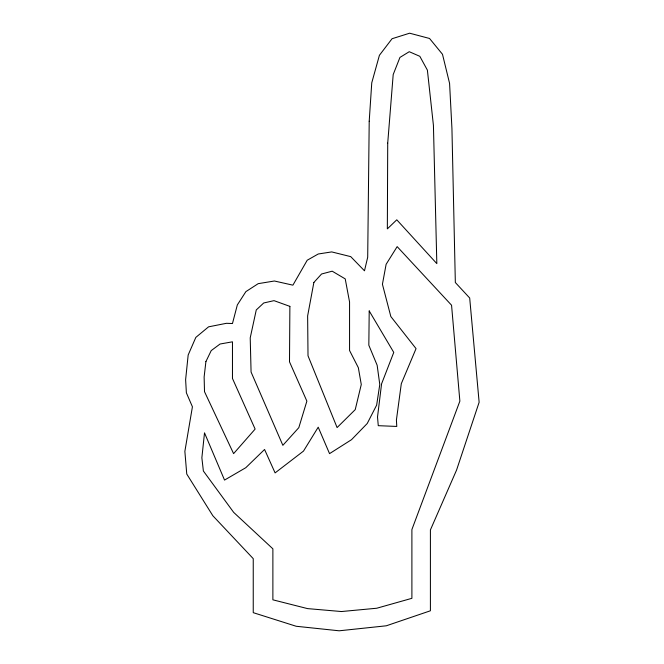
<?xml version="1.0" encoding="UTF-8"?>
<svg xmlns="http://www.w3.org/2000/svg" width="664" height="664" viewBox="0 0 664 664"><rect width="100%" height="100%" fill="white"/><g stroke="black" fill="none" stroke-linecap="round" stroke-linejoin="round"><path stroke-width="1" d="M387.718 143.125L387.344 228.873L396.781 219.809L436.829 263.625L433.426 125.371L427.384 70.127L419.831 56.315L409.248 51.709L399.944 57.419L393.196 74.567L387.718 143.125M289.877 306.37L289.504 361.838L306.876 401.131L298.808 427.666L282.856 445.328L251.075 372.039L250.22 337.86L256.262 309.955L263.724 302.975L274.016 300.651L289.877 306.37M369.209 121.213L367.698 257.209L364.486 270.804L350.733 256.636L331.709 251.913L318.239 253.997L307.216 260.23L292.907 285.163L274.39 281.005L258.196 283.661L245.871 291.637L237.33 304.925L232.466 323.526L226.416 323.31L208.571 326.837L195.822 337.403L188.169 355.008L185.621 379.667L186.376 392.814L192.419 406.791L184.866 451.371L186.758 474.038L212.87 515.779L253.241 558.648L253.241 612.664L296.21 626.268L339.179 630.8L386.299 625.795L430.405 610.78L430.405 529.938L456.566 470.07L479.134 402.259L469.689 298.003L455.338 282.515L451.935 128.484L449.578 83.382L442.49 54.29L429.55 38.471L409.63 33.2L392.059 38.728L379.41 55.295L371.757 82.826L369.209 121.213M369.209 310.943L368.827 345.222L377.144 365.241L379.783 384.506L376.646 405.115L367.225 423.507L351.522 439.684L329.543 453.636L318.214 427.193L303.498 451.088L275.095 472.901L264.571 449.478L245.788 467.705L224.532 480.08L204.512 432.862L201.864 457.786L203.375 471.008L233.67 512.376L272.879 548.829L272.879 599.824L307.54 608.606L341.445 611.536L376.762 608.232L411.896 598.314L411.896 529.565L459.87 401.131L451.561 305.224L397.163 246.626L386.116 264.322L382.431 284.258L390.83 316.537L416.046 348.625L401.313 383.659L396.408 420.013L396.781 426.437L378.272 425.682L377.517 416.992L381.576 383.85L393.76 352.401L369.209 310.943M205.906 361.581L204.13 376.953L204.512 391.685L233.595 453.636L255.125 429.085L232.466 378.463L232.466 341.819L220.066 344.018L211.218 350.6L205.906 361.581M313.864 282.466L307.631 315.931L308.013 355.796L337.096 427.574L355.232 409.63L361.274 384.506L358.344 367.698L349.563 350.509L349.563 302.012L345.222 278.888L332.191 271.186L321.567 274L313.864 282.466"/></g></svg>
